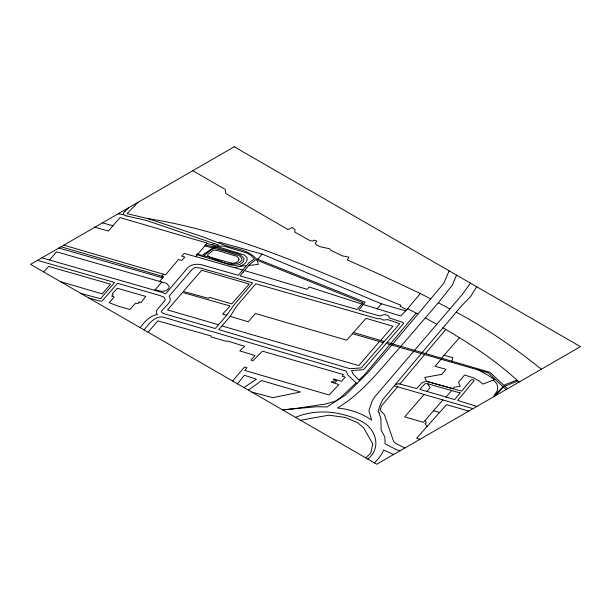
<?xml version="1.0" encoding="UTF-8"?>
<svg xmlns="http://www.w3.org/2000/svg" width="611" height="611" viewBox="0 0 611 611"><rect width="100%" height="100%" fill="white"/><g stroke="black" fill="none" stroke-linecap="round" stroke-linejoin="round"><path stroke-width="0.92" d="M451.896 361.216L452.843 357.718L444.105 355.258L441.539 358.206M456.562 275.11L452.377 285.108L438.308 302.773L400.862 346.353M449.116 270.81L443.899 283.16L392.797 344.008M493.726 396.699L497.43 390.36L497.476 386.213L496.705 383.494L493.383 380.126L482.919 384.098L479.23 381.05L473.441 377.858L464.581 374.994L458.487 382.326L460.259 386.244L454.11 387.275L453.11 388.741L426.692 381.379L422.338 382.394L416.725 388.581L398.372 383.624L397.028 384.395L395.783 384.052M230.225 316.391L236.342 306.554L255.788 283.771L377.27 318.637L380.706 318.782L383.54 320.118L387.748 319.584L399.793 323.731L361.361 367.898L350.004 368.731L218.723 329.596L230.225 316.391L248.249 321.791L255.406 313.489L346.72 340.197L366.035 318.316L392.988 326.243L380.577 340.449L353.334 332.437M476.695 286.735L470.592 296.556L460.984 306.501L422.125 352.547M470.439 283.122L462.252 294.571L414.541 350.34M226.734 315.245L233.142 306.058L252.641 282.878L200.171 267.946L195.016 267.526L192.175 269.39L169.079 296.198C173.532 301.796 164.092 306.783 161.655 311.213L161.419 312.106L163.137 313.443L215.255 328.512L226.734 315.245L222.587 314.13L230.103 306.012L182.552 292.463L167.536 309.937L218.517 324.739M237.458 383.823L244.385 375.284L256.429 379.179L243.934 387.557M363.293 304.522L400.778 315.963L406.781 309.731L420.33 293.509L430.709 298.863M400.22 450.689L396.845 449.849L385.09 443.846L384.846 437.025L381.134 430.098L380.897 418.443L379.11 413.8L379.691 412.906L378.102 411.883L379.882 405.62L382.585 399.777L421.285 353.555M257.796 259.278L262.134 254.092L381.485 303.812L405.536 310.869M389.894 344.512L364.24 375.123L359.047 380.08M390.803 343.428L416.19 313.137M397.585 386.801L381.463 405.987L380.095 410.141L384.38 414.602L393.629 441.486L395.538 443.265L404.864 448.008M399.907 384.036L424.698 354.533M425.531 353.54L445.786 329.444M63.804 245.164L165.543 274.843L178.496 259.545L181.887 260.339L184.866 257.109L181.65 256.146L184.209 253.435L195.688 256.628L197.086 254.986M197.819 254.123L207.213 243.094L119.977 217.569L108.376 231.057L94.43 227.055M148.129 332.254L157.814 320.859L211.215 335.989L211.123 336.875L226.085 341.328L227.261 340.961L244.675 346.3L239.779 350.905L254.97 355.48L251.052 359.94L252.733 360.91L262.47 351.149L343.451 374.574L342.198 376.246L345.192 377.079L341.526 381.363L333.866 378.996L333.094 379.721L336.76 380.836L335.363 382.31L331.987 381.417L331.361 382.165L338.922 384.533L329.123 394.981L244.851 370.503L246.936 367.623L244.576 366.997L232.592 381.012M399.961 347.407C380.584 368.937 362.659 393.072 337.402 408.003C349.66 409.179 361.536 413.089 371.679 420.147L368.868 410.668L372.13 401.144L374.665 396.959L413.67 351.356M159.57 281.404L163.611 276.714L61.008 246.775M383.303 342.611L379.477 341.511L358.772 365.592L222.083 325.991M49.552 260.011L56.617 251.839L166.688 283.451L169.171 286.299L168.911 287.896C165.871 292.799 159.647 291.455 155.186 289.698M154.675 290.286L161.8 282.045M441.089 359.26L435.024 366.272L446.007 369.296L441.822 374.344L424.721 377.445L426.692 381.379L461.733 391.139L471.028 379.866L473.166 379.652L474.09 380.706L457.654 400.449L476.878 406.43M140.11 327.618C144.631 321.966 149.741 315.482 157.485 314.627L156.271 312.954L156.744 310.243L165.092 300.253L165.092 298.817L163.702 297.076L160.097 295.594L117.503 283.298L102.228 300.933L100.173 301.185L88.404 297.771M391.872 345.078L368.364 372.168L345.475 395.004L327.022 406.941L316.567 406.75L282.572 409.866L293.952 408.728L325.625 404.008L335.699 401.037L340.51 397.738L356.137 382.845M424.133 394.5L404.65 416.893L423.454 422.323L442.922 399.945M161.869 276.203L163.557 274.27M444.105 355.258L459.396 337.768M144.028 329.879C148.885 324.258 153.934 316.483 162.419 316.888L346.078 371.053L347.995 375.146L356.916 383.586M376.964 308.952L381.485 303.812M426.89 391.43L430.159 387.725L427.715 383.784M445.977 397.035L451.689 390.551M367.753 459.052C382.15 447.901 375.78 428.303 361.162 421.162C341.213 411.31 316.361 408.369 295.541 417.359M374.482 462.932L379.248 457.57L382.043 453.553L383.647 450.017L393.637 454.492M43.602 271.903L48.636 266.404L110.545 284.168L102.251 293.876L60.565 281.694M495.07 395.004L502.968 386.648M504.228 385.61L505.198 384.586L516.883 380.141M137.926 202.371L127.057 213.667L145.601 218.081A48.911 28.236 0 0 0 148.007 218.616C236.847 232.547 318.339 271.88 400.946 305.256L399.991 306.233L406.781 309.731M494.589 396.203L503.449 387.099M128.6 207.771L127.355 209.031M127.088 209.298L125.171 211.169M125.079 211.261L124.033 212.292A4.613 2.665 0 0 0 123.85 214.736M365.569 457.784L370.74 453.354L372.771 443.914L363.614 427.845L357.534 422.56L345.207 417.428L328.794 415.175L300.581 420.269M248.379 390.124L261.645 380.584L300.49 391.987L272.88 397.669L251.701 392.048M493.383 380.126L494.368 379.492L487.242 374.772L478.589 370.06M127.004 216.034L146.8 220.563L218.891 245.148L215.691 246.073L202.027 255.444L197.322 253.97L196.307 254.512L229.056 264.555C233.914 265.884 240.276 265.945 243.476 261.378L243.949 259.461L243.636 257.964L240.123 254.657L214.957 247.18L205.609 244.958M218.822 242.781L219.708 242.269L262.134 254.092M504.839 386.175L517.83 380.966M211.253 244.69L214.767 243.659M239.863 266.274L246.623 265.617M248.883 265.395L258.308 264.479L257.193 260.317M231.34 263.066L210.627 257.346L207.595 255.535L207.885 254.367L213.613 249.998L219.257 250.976L236.549 256.23L238.305 257.621A6.209 3.582 0 0 1 238.786 258.484L238.893 258.949A10.731 6.194 0 0 1 238.924 259.37M118.16 213.789L123.949 214.713A4.483 2.589 0 0 0 125.721 215.729L125.897 215.782A5.728 3.307 0 0 0 126.393 215.912L126.92 216.019M242.88 270.093L195.688 256.628M204.815 245.889L226.406 251.595L239.741 255.971L241.704 258.308L242.086 260.248C232.165 270.788 215.133 256.864 203.501 255.879C209.894 250.93 217.073 244.003 225.596 246.592L246.981 253.046L251.014 255.49L254.451 258.835L249.135 262.608L238.252 275.294L204.395 265.609C199.041 263.616 192.625 263.54 188.035 267.358L165.55 293.914L163.106 292.715L41.907 257.811M102.449 222.855L112.936 225.749M58.824 248.043L162.625 277.852M386.274 343.466L488.319 372.863L506.076 389.574M37.515 260.347L114.601 282.458L100.54 298.687L80.98 293.486M352.455 333.705L379.477 341.511M468.82 411.081L446.557 404.658L416.603 438.24L419.925 439.309M380.577 340.449L384.25 341.518M387.214 342.381L489.907 372.29L507.565 388.711M394.294 385.839L472.998 408.667M433.543 410.729L439.546 412.517M244.453 270.558L307.188 289.324L309.174 286.994L361.995 304.102M206.969 243.361L215.691 246.073M217.325 246.584L244.247 254.97L247.012 257.582A14.717 8.501 0 0 1 233.837 267.381M148.007 218.616L202.142 236.617L226.246 245.767C236.48 249.005 248.494 250.075 256.055 258.583L365.141 302.216L358.886 310.014L378.736 315.719L380.913 315.826C383.303 314.092 387.191 314.367 389.176 316.582L389.092 317.873L402.611 322.31L403.795 323.158L363.988 369.166L362.865 369.739L351.623 370.549L352.807 373.772L359.734 380.775M420.33 293.509L378.43 273.804L347.338 259.935L349.003 257.17L342.397 255.872L330.482 250.197L329.787 248.814L320.049 246.661L316.605 244.927L315.207 243.461L316.788 241.055L314.008 240.138L312.901 240.963L310.212 240.765L294.723 232.073L295.105 229.774L292.195 227.513L288.025 229.553L225.78 193.511L225.337 189.494L192.786 170.698M438.308 302.773L450.002 308.891M407.652 308.692L417.955 314.054M425.317 317.888L436.789 324.334M456.173 312.129C486.409 328.214 514.699 347.743 541.346 369.212M442.838 327.763C469.859 343.42 496.147 360.75 519.083 382.066M426.944 426.646L425.035 423.431L426.318 422.911L425.21 420.307M238.893 259.37A6.538 3.773 0 0 1 231.309 263.173M139.186 302.063L137.941 303.713L135.589 303.125L129.937 309.525L118.549 306.256L109.148 302.697L114.219 296.977L111.645 296.167L113.119 294.808L112.233 293.876L117.373 288.285L145.724 296.419L141.172 302.445L139.186 302.063M460.098 392.926L454.676 399.586L419.788 389.344L424.851 383.899L426.906 383.555L460.098 392.926M243.109 272.132L240.031 275.882L357.099 309.479L363.071 302.819L255.604 259.683L249.792 264.342L243.109 272.132M201.729 270.261L183.292 291.416L208.336 298.328L209.512 297.397L231.768 303.881L249.242 284.039L201.729 270.261M234.25 146.762L30.55 264.364L376.75 464.238L580.45 346.636L234.25 146.762"/></g></svg>
